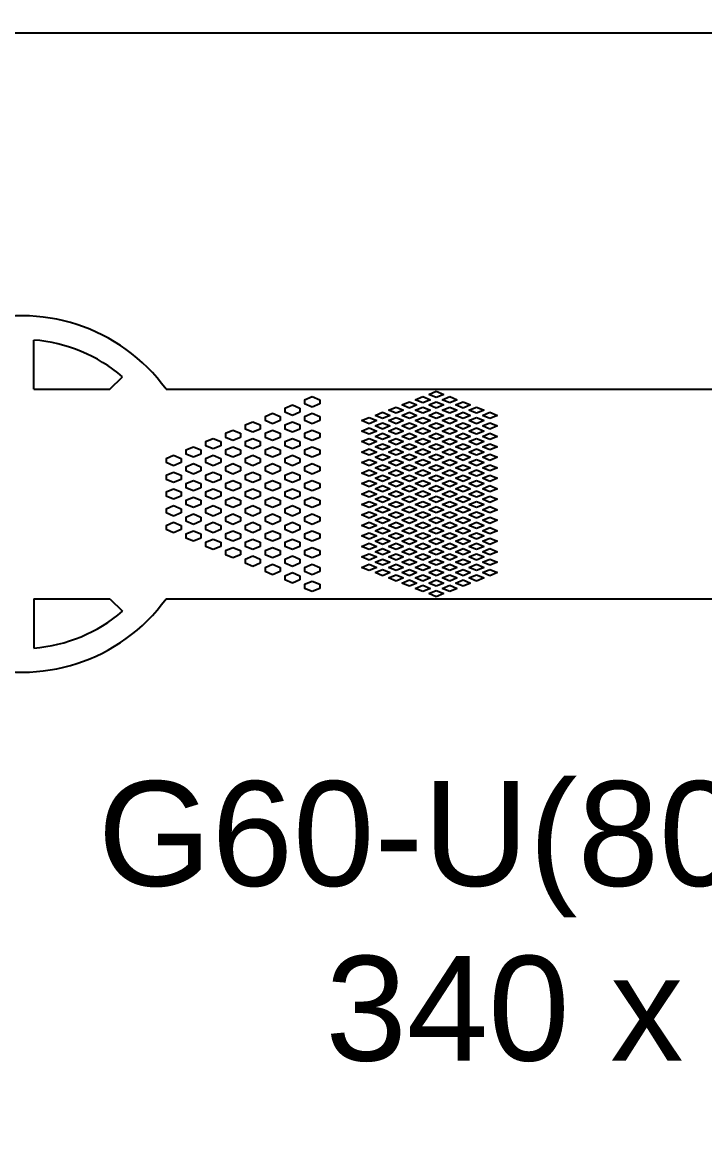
# Model space of a CAD drawing. Header units: inches. Extents: x -271009 to 5700, y -37000 to 38138.
# Drawn here: x -122735 to -119430, y -14032 to -8627 of the extents above; entities that cross this region are included whole.
import ezdxf

# ---------------------------------------------------------------- set-up
doc = ezdxf.new("R2010")
doc.units = ezdxf.units.IN
doc.header["$MEASUREMENT"] = 0
doc.styles.get("Standard").update_dxf_attribs({"font": 'arial.ttf'})

msp = doc.modelspace()

# ---------------------------------------------------------------- linework, layer by layer
for p, q in [((-122679, -10403.8), (-122679, -10165.7)), ((-122310.4, -10403.8), (-122250.1, -10343.4)), ((-122679, -10403.8), (-122310.4, -10403.8)), ((-122038.9, -10403.8), (-119082.5, -10403.8)), ((-120766.6, -10429.1), (-120730, -10413.9)), ((-120730, -10444.4), (-120766.6, -10429.1)), ((-120730, -10413.9), (-120693.5, -10429.1)), ((-120693.5, -10429.1), (-120730, -10444.4)), ((-121463.3, -10495.1), (-121426.8, -10479.9)), ((-121426.8, -10479.9), (-121390.3, -10495.1)), ((-121367.4, -10454.5), (-121330.9, -10439.3)), ((-121367.4, -10454.5), (-121367.4, -10474.8)), ((-121330.9, -10490), (-121367.4, -10474.8)), ((-121330.9, -10439.3), (-121294.4, -10454.5)), ((-121294.4, -10474.8), (-121330.9, -10490)), ((-121294.4, -10454.5), (-121294.4, -10474.8)), ((-120896.5, -10479.9), (-120859.9, -10464.7)), ((-120859.9, -10495.1), (-120896.5, -10479.9)), ((-120859.9, -10464.7), (-120823.4, -10479.9)), ((-120823.4, -10479.9), (-120859.9, -10495.1)), ((-120831.5, -10454.5), (-120795, -10439.3)), ((-120795, -10469.7), (-120831.5, -10454.5)), ((-120795, -10439.3), (-120758.4, -10454.5)), ((-120758.4, -10454.5), (-120795, -10469.7)), ((-120766.6, -10479.9), (-120730, -10464.7)), ((-120730, -10495.1), (-120766.6, -10479.9)), ((-120730, -10464.7), (-120693.5, -10479.9)), ((-120693.5, -10479.9), (-120730, -10495.1)), ((-120701.6, -10454.5), (-120665.1, -10439.3)), ((-120665.1, -10469.7), (-120701.6, -10454.5)), ((-120665.1, -10439.3), (-120628.5, -10454.5)), ((-120628.5, -10454.5), (-120665.1, -10469.7)), ((-120636.6, -10479.9), (-120600.1, -10464.7)), ((-120600.1, -10495.1), (-120636.6, -10479.9)), ((-120600.1, -10464.7), (-120563.6, -10479.9)), ((-120563.6, -10479.9), (-120600.1, -10495.1)), ((-121559.3, -10535.7), (-121522.7, -10520.5)), ((-121559.3, -10535.7), (-121559.3, -10556)), ((-121522.7, -10520.5), (-121486.2, -10535.7)), ((-121486.2, -10535.7), (-121486.2, -10556)), ((-121463.3, -10495.1), (-121463.3, -10515.4)), ((-121426.8, -10530.6), (-121463.3, -10515.4)), ((-121390.3, -10515.4), (-121426.8, -10530.6)), ((-121390.3, -10495.1), (-121390.3, -10515.4)), ((-121367.4, -10535.7), (-121330.9, -10520.5)), ((-121367.4, -10535.7), (-121367.4, -10556)), ((-121330.9, -10520.5), (-121294.4, -10535.7)), ((-121294.4, -10535.7), (-121294.4, -10556)), ((-121026.4, -10530.6), (-120989.9, -10515.4)), ((-120989.9, -10545.9), (-121026.4, -10530.6)), ((-120989.9, -10515.4), (-120953.3, -10530.6)), ((-120953.3, -10530.6), (-120989.9, -10545.9)), ((-120961.4, -10505.3), (-120924.9, -10490)), ((-120924.9, -10520.5), (-120961.4, -10505.3)), ((-120924.9, -10490), (-120888.4, -10505.3)), ((-120888.4, -10505.3), (-120924.9, -10520.5)), ((-120896.5, -10530.6), (-120859.9, -10515.4)), ((-120859.9, -10545.9), (-120896.5, -10530.6)), ((-120859.9, -10515.4), (-120823.4, -10530.6)), ((-120823.4, -10530.6), (-120859.9, -10545.9)), ((-120831.5, -10505.3), (-120795, -10490)), ((-120795, -10520.5), (-120831.5, -10505.3)), ((-120795, -10490), (-120758.4, -10505.3)), ((-120758.4, -10505.3), (-120795, -10520.5)), ((-120766.6, -10530.6), (-120730, -10515.4)), ((-120730, -10545.9), (-120766.6, -10530.6)), ((-120730, -10515.4), (-120693.5, -10530.6)), ((-120693.5, -10530.6), (-120730, -10545.9)), ((-120701.6, -10505.3), (-120665.1, -10490)), ((-120665.1, -10520.5), (-120701.6, -10505.3)), ((-120665.1, -10490), (-120628.5, -10505.3)), ((-120628.5, -10505.3), (-120665.1, -10520.5)), ((-120636.6, -10530.6), (-120600.1, -10515.4)), ((-120600.1, -10545.9), (-120636.6, -10530.6)), ((-120600.1, -10515.4), (-120563.6, -10530.6)), ((-120563.6, -10530.6), (-120600.1, -10545.9)), ((-120571.7, -10505.3), (-120535.1, -10490)), ((-120535.1, -10520.5), (-120571.7, -10505.3)), ((-120535.1, -10490), (-120498.6, -10505.3)), ((-120498.6, -10505.3), (-120535.1, -10520.5)), ((-120506.7, -10530.6), (-120470.2, -10515.4)), ((-120470.2, -10545.9), (-120506.7, -10530.6)), ((-120470.2, -10515.4), (-120433.6, -10530.6)), ((-120433.6, -10530.6), (-120470.2, -10545.9)), ((-121655.2, -10576.3), (-121618.6, -10561.1)), ((-121655.2, -10576.3), (-121655.2, -10596.6)), ((-121618.6, -10561.1), (-121582.1, -10576.3)), ((-121582.1, -10576.3), (-121582.1, -10596.6)), ((-121522.7, -10571.2), (-121559.3, -10556)), ((-121486.2, -10556), (-121522.7, -10571.2)), ((-121463.3, -10576.3), (-121426.8, -10561.1)), ((-121463.3, -10576.3), (-121463.3, -10596.6)), ((-121426.8, -10561.1), (-121390.3, -10576.3)), ((-121390.3, -10576.3), (-121390.3, -10596.6)), ((-121330.9, -10571.2), (-121367.4, -10556)), ((-121294.4, -10556), (-121330.9, -10571.2)), ((-121091.4, -10556), (-121054.8, -10540.8)), ((-121054.8, -10571.2), (-121091.4, -10556)), ((-121091.4, -10606.8), (-121054.8, -10591.5)), ((-121054.8, -10540.8), (-121018.3, -10556)), ((-121018.3, -10556), (-121054.8, -10571.2)), ((-121054.8, -10591.5), (-121018.3, -10606.8)), ((-121026.4, -10581.4), (-120989.9, -10566.2)), ((-120989.9, -10596.6), (-121026.4, -10581.4)), ((-120989.9, -10566.2), (-120953.3, -10581.4)), ((-120953.3, -10581.4), (-120989.9, -10596.6)), ((-120961.4, -10556), (-120924.9, -10540.8)), ((-120924.9, -10571.2), (-120961.4, -10556)), ((-120961.4, -10606.8), (-120924.9, -10591.5)), ((-120924.9, -10540.8), (-120888.4, -10556)), ((-120888.4, -10556), (-120924.9, -10571.2)), ((-120924.9, -10591.5), (-120888.4, -10606.8)), ((-120896.5, -10581.4), (-120859.9, -10566.2)), ((-120859.9, -10596.6), (-120896.5, -10581.4)), ((-120859.9, -10566.2), (-120823.4, -10581.4)), ((-120823.4, -10581.4), (-120859.9, -10596.6)), ((-120831.5, -10556), (-120795, -10540.8)), ((-120795, -10571.2), (-120831.5, -10556)), ((-120831.5, -10606.8), (-120795, -10591.5)), ((-120795, -10540.8), (-120758.4, -10556)), ((-120758.4, -10556), (-120795, -10571.2)), ((-120795, -10591.5), (-120758.4, -10606.8)), ((-120766.6, -10581.4), (-120730, -10566.2)), ((-120730, -10596.6), (-120766.6, -10581.4)), ((-120730, -10566.2), (-120693.5, -10581.4)), ((-120693.5, -10581.4), (-120730, -10596.6)), ((-120701.6, -10556), (-120665.1, -10540.8)), ((-120665.1, -10571.2), (-120701.6, -10556)), ((-120701.6, -10606.8), (-120665.1, -10591.5)), ((-120665.1, -10540.8), (-120628.5, -10556)), ((-120628.5, -10556), (-120665.1, -10571.2)), ((-120665.1, -10591.5), (-120628.5, -10606.8)), ((-120636.6, -10581.4), (-120600.1, -10566.2)), ((-120600.1, -10596.6), (-120636.6, -10581.4)), ((-120600.1, -10566.2), (-120563.6, -10581.4)), ((-120563.6, -10581.4), (-120600.1, -10596.6)), ((-120571.7, -10556), (-120535.1, -10540.8)), ((-120535.1, -10571.2), (-120571.7, -10556)), ((-120571.7, -10606.8), (-120535.1, -10591.5)), ((-120535.1, -10540.8), (-120498.6, -10556)), ((-120498.6, -10556), (-120535.1, -10571.2)), ((-120535.1, -10591.5), (-120498.6, -10606.8)), ((-120506.7, -10581.4), (-120470.2, -10566.2)), ((-120470.2, -10596.6), (-120506.7, -10581.4)), ((-120470.2, -10566.2), (-120433.6, -10581.4)), ((-120433.6, -10581.4), (-120470.2, -10596.6)), ((-121847, -10657.5), (-121810.5, -10642.3)), ((-121810.5, -10642.3), (-121773.9, -10657.5)), ((-121751.1, -10616.9), (-121714.6, -10601.7)), ((-121751.1, -10616.9), (-121751.1, -10637.2)), ((-121714.6, -10652.4), (-121751.1, -10637.2)), ((-121714.6, -10601.7), (-121678, -10616.9)), ((-121678, -10637.2), (-121714.6, -10652.4)), ((-121678, -10616.9), (-121678, -10637.2)), ((-121618.6, -10611.8), (-121655.2, -10596.6)), ((-121655.2, -10657.5), (-121618.6, -10642.3)), ((-121582.1, -10596.6), (-121618.6, -10611.8)), ((-121618.6, -10642.3), (-121582.1, -10657.5)), ((-121559.3, -10616.9), (-121522.7, -10601.7)), ((-121559.3, -10616.9), (-121559.3, -10637.2)), ((-121522.7, -10652.4), (-121559.3, -10637.2)), ((-121522.7, -10601.7), (-121486.2, -10616.9)), ((-121486.2, -10637.2), (-121522.7, -10652.4)), ((-121486.2, -10616.9), (-121486.2, -10637.2)), ((-121426.8, -10611.8), (-121463.3, -10596.6)), ((-121463.3, -10657.5), (-121426.8, -10642.3)), ((-121390.3, -10596.6), (-121426.8, -10611.8)), ((-121426.8, -10642.3), (-121390.3, -10657.5)), ((-121367.4, -10616.9), (-121330.9, -10601.7)), ((-121367.4, -10616.9), (-121367.4, -10637.2)), ((-121330.9, -10652.4), (-121367.4, -10637.2)), ((-121330.9, -10601.7), (-121294.4, -10616.9)), ((-121294.4, -10637.2), (-121330.9, -10652.4)), ((-121294.4, -10616.9), (-121294.4, -10637.2)), ((-121054.8, -10622), (-121091.4, -10606.8)), ((-121091.4, -10657.5), (-121054.8, -10642.3)), ((-121018.3, -10606.8), (-121054.8, -10622)), ((-121054.8, -10642.3), (-121018.3, -10657.5)), ((-121026.4, -10632.1), (-120989.9, -10616.9)), ((-120989.9, -10647.4), (-121026.4, -10632.1)), ((-120989.9, -10616.9), (-120953.3, -10632.1)), ((-120953.3, -10632.1), (-120989.9, -10647.4)), ((-120924.9, -10622), (-120961.4, -10606.8)), ((-120961.4, -10657.5), (-120924.9, -10642.3)), ((-120888.4, -10606.8), (-120924.9, -10622)), ((-120924.9, -10642.3), (-120888.4, -10657.5)), ((-120896.5, -10632.1), (-120859.9, -10616.9)), ((-120859.9, -10647.4), (-120896.5, -10632.1)), ((-120859.9, -10616.9), (-120823.4, -10632.1)), ((-120823.4, -10632.1), (-120859.9, -10647.4)), ((-120795, -10622), (-120831.5, -10606.8)), ((-120831.5, -10657.5), (-120795, -10642.3)), ((-120758.4, -10606.8), (-120795, -10622)), ((-120795, -10642.3), (-120758.4, -10657.5)), ((-120766.6, -10632.1), (-120730, -10616.9)), ((-120730, -10647.4), (-120766.6, -10632.1)), ((-120730, -10616.9), (-120693.5, -10632.1)), ((-120693.5, -10632.1), (-120730, -10647.4)), ((-120665.1, -10622), (-120701.6, -10606.8)), ((-120701.6, -10657.5), (-120665.1, -10642.3)), ((-120628.5, -10606.8), (-120665.1, -10622)), ((-120665.1, -10642.3), (-120628.5, -10657.5)), ((-120636.6, -10632.1), (-120600.1, -10616.9)), ((-120600.1, -10647.4), (-120636.6, -10632.1)), ((-120600.1, -10616.9), (-120563.6, -10632.1)), ((-120563.6, -10632.1), (-120600.1, -10647.4)), ((-120535.1, -10622), (-120571.7, -10606.8)), ((-120571.7, -10657.5), (-120535.1, -10642.3)), ((-120498.6, -10606.8), (-120535.1, -10622)), ((-120535.1, -10642.3), (-120498.6, -10657.5)), ((-120506.7, -10632.1), (-120470.2, -10616.9)), ((-120470.2, -10647.4), (-120506.7, -10632.1)), ((-120470.2, -10616.9), (-120433.6, -10632.1)), ((-120433.6, -10632.1), (-120470.2, -10647.4)), ((-121942.9, -10698.1), (-121906.4, -10682.9)), ((-121942.9, -10698.1), (-121942.9, -10718.4)), ((-121906.4, -10682.9), (-121869.9, -10698.1)), ((-121869.9, -10698.1), (-121869.9, -10718.4)), ((-121847, -10657.5), (-121847, -10677.8)), ((-121810.5, -10693), (-121847, -10677.8)), ((-121773.9, -10677.8), (-121810.5, -10693)), ((-121773.9, -10657.5), (-121773.9, -10677.8)), ((-121751.1, -10698.1), (-121714.6, -10682.9)), ((-121751.1, -10698.1), (-121751.1, -10718.4)), ((-121714.6, -10682.9), (-121678, -10698.1)), ((-121678, -10698.1), (-121678, -10718.4)), ((-121655.2, -10657.5), (-121655.2, -10677.8)), ((-121618.6, -10693), (-121655.2, -10677.8)), ((-121582.1, -10677.8), (-121618.6, -10693)), ((-121582.1, -10657.5), (-121582.1, -10677.8)), ((-121559.3, -10698.1), (-121522.7, -10682.9)), ((-121559.3, -10698.1), (-121559.3, -10718.4)), ((-121522.7, -10682.9), (-121486.2, -10698.1)), ((-121486.2, -10698.1), (-121486.2, -10718.4)), ((-121463.3, -10657.5), (-121463.3, -10677.8)), ((-121426.8, -10693), (-121463.3, -10677.8)), ((-121390.3, -10677.8), (-121426.8, -10693)), ((-121390.3, -10657.5), (-121390.3, -10677.8)), ((-121367.4, -10698.1), (-121330.9, -10682.9)), ((-121367.4, -10698.1), (-121367.4, -10718.4)), ((-121330.9, -10682.9), (-121294.4, -10698.1)), ((-121294.4, -10698.1), (-121294.4, -10718.4)), ((-121054.8, -10672.7), (-121091.4, -10657.5)), ((-121091.4, -10708.3), (-121054.8, -10693)), ((-121018.3, -10657.5), (-121054.8, -10672.7)), ((-121054.8, -10693), (-121018.3, -10708.3)), ((-121026.4, -10682.9), (-120989.9, -10667.7)), ((-120989.9, -10698.1), (-121026.4, -10682.9)), ((-120989.9, -10667.7), (-120953.3, -10682.9)), ((-120953.3, -10682.9), (-120989.9, -10698.1)), ((-120924.9, -10672.7), (-120961.4, -10657.5)), ((-120961.4, -10708.3), (-120924.9, -10693)), ((-120888.4, -10657.5), (-120924.9, -10672.7)), ((-120924.9, -10693), (-120888.4, -10708.3)), ((-120896.5, -10682.9), (-120859.9, -10667.7)), ((-120859.9, -10698.1), (-120896.5, -10682.9)), ((-120859.9, -10667.7), (-120823.4, -10682.9)), ((-120823.4, -10682.9), (-120859.9, -10698.1)), ((-120795, -10672.7), (-120831.5, -10657.5)), ((-120831.5, -10708.3), (-120795, -10693)), ((-120758.4, -10657.5), (-120795, -10672.7)), ((-120795, -10693), (-120758.4, -10708.3)), ((-120766.6, -10682.9), (-120730, -10667.7)), ((-120730, -10698.1), (-120766.6, -10682.9)), ((-120730, -10667.7), (-120693.5, -10682.9)), ((-120693.5, -10682.9), (-120730, -10698.1)), ((-120665.1, -10672.7), (-120701.6, -10657.5)), ((-120701.6, -10708.3), (-120665.1, -10693)), ((-120628.5, -10657.5), (-120665.1, -10672.7)), ((-120665.1, -10693), (-120628.5, -10708.3)), ((-120636.6, -10682.9), (-120600.1, -10667.7)), ((-120600.1, -10698.1), (-120636.6, -10682.9)), ((-120600.1, -10667.7), (-120563.6, -10682.9)), ((-120563.6, -10682.9), (-120600.1, -10698.1)), ((-120535.1, -10672.7), (-120571.7, -10657.5)), ((-120571.7, -10708.3), (-120535.1, -10693)), ((-120498.6, -10657.5), (-120535.1, -10672.7)), ((-120535.1, -10693), (-120498.6, -10708.3)), ((-120506.7, -10682.9), (-120470.2, -10667.7)), ((-120470.2, -10698.1), (-120506.7, -10682.9)), ((-120470.2, -10667.7), (-120433.6, -10682.9)), ((-120433.6, -10682.9), (-120470.2, -10698.1)), ((-122038.9, -10738.7), (-122002.3, -10723.5)), ((-122038.9, -10738.7), (-122038.9, -10759)), ((-122002.3, -10723.5), (-121965.8, -10738.7)), ((-121965.8, -10738.7), (-121965.8, -10759)), ((-121906.4, -10733.6), (-121942.9, -10718.4)), ((-121869.9, -10718.4), (-121906.4, -10733.6)), ((-121847, -10738.7), (-121810.5, -10723.5)), ((-121847, -10738.7), (-121847, -10759)), ((-121810.5, -10723.5), (-121773.9, -10738.7)), ((-121773.9, -10738.7), (-121773.9, -10759)), ((-121714.6, -10733.6), (-121751.1, -10718.4)), ((-121678, -10718.4), (-121714.6, -10733.6)), ((-121655.2, -10738.7), (-121618.6, -10723.5)), ((-121655.2, -10738.7), (-121655.2, -10759)), ((-121618.6, -10723.5), (-121582.1, -10738.7)), ((-121582.1, -10738.7), (-121582.1, -10759)), ((-121522.7, -10733.6), (-121559.3, -10718.4)), ((-121486.2, -10718.4), (-121522.7, -10733.6)), ((-121463.3, -10738.7), (-121426.8, -10723.5)), ((-121463.3, -10738.7), (-121463.3, -10759)), ((-121426.8, -10723.5), (-121390.3, -10738.7)), ((-121390.3, -10738.7), (-121390.3, -10759)), ((-121330.9, -10733.6), (-121367.4, -10718.4)), ((-121294.4, -10718.4), (-121330.9, -10733.6)), ((-121054.8, -10723.5), (-121091.4, -10708.3)), ((-121091.4, -10759), (-121054.8, -10743.8)), ((-121018.3, -10708.3), (-121054.8, -10723.5)), ((-121054.8, -10743.8), (-121018.3, -10759)), ((-121026.4, -10733.6), (-120989.9, -10718.4)), ((-120989.9, -10748.9), (-121026.4, -10733.6)), ((-120989.9, -10718.4), (-120953.3, -10733.6)), ((-120953.3, -10733.6), (-120989.9, -10748.9)), ((-120924.9, -10723.5), (-120961.4, -10708.3)), ((-120961.4, -10759), (-120924.9, -10743.8)), ((-120888.4, -10708.3), (-120924.9, -10723.5)), ((-120924.9, -10743.8), (-120888.4, -10759)), ((-120896.5, -10733.6), (-120859.9, -10718.4)), ((-120859.9, -10748.9), (-120896.5, -10733.6)), ((-120859.9, -10718.4), (-120823.4, -10733.6)), ((-120823.4, -10733.6), (-120859.9, -10748.9)), ((-120795, -10723.5), (-120831.5, -10708.3)), ((-120831.5, -10759), (-120795, -10743.8)), ((-120758.4, -10708.3), (-120795, -10723.5)), ((-120795, -10743.8), (-120758.4, -10759)), ((-120766.6, -10733.6), (-120730, -10718.4)), ((-120730, -10748.9), (-120766.6, -10733.6)), ((-120730, -10718.4), (-120693.5, -10733.6)), ((-120693.5, -10733.6), (-120730, -10748.9)), ((-120665.1, -10723.5), (-120701.6, -10708.3)), ((-120701.6, -10759), (-120665.1, -10743.8)), ((-120628.5, -10708.3), (-120665.1, -10723.5)), ((-120665.1, -10743.8), (-120628.5, -10759)), ((-120636.6, -10733.6), (-120600.1, -10718.4)), ((-120600.1, -10748.9), (-120636.6, -10733.6)), ((-120600.1, -10718.4), (-120563.6, -10733.6)), ((-120563.6, -10733.6), (-120600.1, -10748.9)), ((-120535.1, -10723.5), (-120571.7, -10708.3)), ((-120571.7, -10759), (-120535.1, -10743.8)), ((-120498.6, -10708.3), (-120535.1, -10723.5)), ((-120535.1, -10743.8), (-120498.6, -10759)), ((-120506.7, -10733.6), (-120470.2, -10718.4)), ((-120470.2, -10748.9), (-120506.7, -10733.6)), ((-120470.2, -10718.4), (-120433.6, -10733.6)), ((-120433.6, -10733.6), (-120470.2, -10748.9)), ((-122002.3, -10774.2), (-122038.9, -10759)), ((-122038.9, -10819.9), (-122002.3, -10804.7)), ((-121965.8, -10759), (-122002.3, -10774.2)), ((-122002.3, -10804.7), (-121965.8, -10819.9)), ((-121942.9, -10779.3), (-121906.4, -10764.1)), ((-121942.9, -10779.3), (-121942.9, -10799.6)), ((-121906.4, -10814.8), (-121942.9, -10799.6)), ((-121906.4, -10764.1), (-121869.9, -10779.3)), ((-121869.9, -10799.6), (-121906.4, -10814.8)), ((-121869.9, -10779.3), (-121869.9, -10799.6)), ((-121810.5, -10774.2), (-121847, -10759)), ((-121847, -10819.9), (-121810.5, -10804.7)), ((-121773.9, -10759), (-121810.5, -10774.2)), ((-121810.5, -10804.7), (-121773.9, -10819.9)), ((-121751.1, -10779.3), (-121714.6, -10764.1)), ((-121751.1, -10779.3), (-121751.1, -10799.6)), ((-121714.6, -10814.8), (-121751.1, -10799.6)), ((-121714.6, -10764.1), (-121678, -10779.3)), ((-121678, -10799.6), (-121714.6, -10814.8)), ((-121678, -10779.3), (-121678, -10799.6)), ((-121618.6, -10774.2), (-121655.2, -10759)), ((-121655.2, -10819.9), (-121618.6, -10804.7)), ((-121582.1, -10759), (-121618.6, -10774.2)), ((-121618.6, -10804.7), (-121582.1, -10819.9)), ((-121559.3, -10779.3), (-121522.7, -10764.1)), ((-121559.3, -10779.3), (-121559.3, -10799.6)), ((-121522.7, -10814.8), (-121559.3, -10799.6)), ((-121522.7, -10764.1), (-121486.2, -10779.3)), ((-121486.2, -10799.6), (-121522.7, -10814.8)), ((-121486.2, -10779.3), (-121486.2, -10799.6)), ((-121426.8, -10774.2), (-121463.3, -10759)), ((-121463.3, -10819.9), (-121426.8, -10804.7)), ((-121390.3, -10759), (-121426.8, -10774.2)), ((-121426.8, -10804.7), (-121390.3, -10819.9)), ((-121367.4, -10779.3), (-121330.9, -10764.1)), ((-121367.4, -10779.3), (-121367.4, -10799.6)), ((-121330.9, -10814.8), (-121367.4, -10799.6)), ((-121330.9, -10764.1), (-121294.4, -10779.3)), ((-121294.4, -10799.6), (-121330.9, -10814.8)), ((-121294.4, -10779.3), (-121294.4, -10799.6)), ((-121054.8, -10774.2), (-121091.4, -10759)), ((-121091.4, -10809.8), (-121054.8, -10794.5)), ((-121018.3, -10759), (-121054.8, -10774.2)), ((-121054.8, -10794.5), (-121018.3, -10809.8)), ((-121026.4, -10784.4), (-120989.9, -10769.2)), ((-120989.9, -10799.6), (-121026.4, -10784.4)), ((-120989.9, -10769.2), (-120953.3, -10784.4)), ((-120953.3, -10784.4), (-120989.9, -10799.6)), ((-120924.9, -10774.2), (-120961.4, -10759)), ((-120961.4, -10809.8), (-120924.9, -10794.5)), ((-120888.4, -10759), (-120924.9, -10774.2)), ((-120924.9, -10794.5), (-120888.4, -10809.8)), ((-120896.5, -10784.4), (-120859.9, -10769.2)), ((-120859.9, -10799.6), (-120896.5, -10784.4)), ((-120859.9, -10769.2), (-120823.4, -10784.4)), ((-120823.4, -10784.4), (-120859.9, -10799.6)), ((-120795, -10774.2), (-120831.5, -10759)), ((-120831.5, -10809.8), (-120795, -10794.5)), ((-120758.4, -10759), (-120795, -10774.2)), ((-120795, -10794.5), (-120758.4, -10809.8)), ((-120766.6, -10784.4), (-120730, -10769.2)), ((-120730, -10799.6), (-120766.6, -10784.4)), ((-120730, -10769.2), (-120693.5, -10784.4)), ((-120693.5, -10784.4), (-120730, -10799.6)), ((-120665.1, -10774.2), (-120701.6, -10759)), ((-120701.6, -10809.8), (-120665.1, -10794.5)), ((-120628.5, -10759), (-120665.1, -10774.2)), ((-120665.1, -10794.5), (-120628.5, -10809.8)), ((-120636.6, -10784.4), (-120600.1, -10769.2)), ((-120600.1, -10799.6), (-120636.6, -10784.4)), ((-120600.1, -10769.2), (-120563.6, -10784.4)), ((-120563.6, -10784.4), (-120600.1, -10799.6)), ((-120535.1, -10774.2), (-120571.7, -10759)), ((-120571.7, -10809.8), (-120535.1, -10794.5)), ((-120498.6, -10759), (-120535.1, -10774.2)), ((-120535.1, -10794.5), (-120498.6, -10809.8)), ((-120506.7, -10784.4), (-120470.2, -10769.2)), ((-120470.2, -10799.6), (-120506.7, -10784.4)), ((-120470.2, -10769.2), (-120433.6, -10784.4)), ((-120433.6, -10784.4), (-120470.2, -10799.6)), ((-122038.9, -10819.9), (-122038.9, -10840.2)), ((-122002.3, -10855.4), (-122038.9, -10840.2)), ((-121965.8, -10840.2), (-122002.3, -10855.4)), ((-121965.8, -10819.9), (-121965.8, -10840.2)), ((-121942.9, -10860.5), (-121906.4, -10845.3)), ((-121942.9, -10860.5), (-121942.9, -10880.8)), ((-121906.4, -10845.3), (-121869.9, -10860.5)), ((-121869.9, -10860.5), (-121869.9, -10880.8)), ((-121847, -10819.9), (-121847, -10840.2)), ((-121810.5, -10855.4), (-121847, -10840.2)), ((-121773.9, -10840.2), (-121810.5, -10855.4)), ((-121773.9, -10819.9), (-121773.9, -10840.2)), ((-121751.1, -10860.5), (-121714.6, -10845.3)), ((-121751.1, -10860.5), (-121751.1, -10880.8)), ((-121714.6, -10845.3), (-121678, -10860.5)), ((-121678, -10860.5), (-121678, -10880.8)), ((-121655.2, -10819.9), (-121655.2, -10840.2)), ((-121618.6, -10855.4), (-121655.2, -10840.2)), ((-121582.1, -10840.2), (-121618.6, -10855.4)), ((-121582.1, -10819.9), (-121582.1, -10840.2)), ((-121559.3, -10860.5), (-121522.7, -10845.3)), ((-121559.3, -10860.5), (-121559.3, -10880.8)), ((-121522.7, -10845.3), (-121486.2, -10860.5)), ((-121486.2, -10860.5), (-121486.2, -10880.8)), ((-121463.3, -10819.9), (-121463.3, -10840.2)), ((-121426.8, -10855.4), (-121463.3, -10840.2)), ((-121390.3, -10840.2), (-121426.8, -10855.4)), ((-121390.3, -10819.9), (-121390.3, -10840.2)), ((-121367.4, -10860.5), (-121330.9, -10845.3)), ((-121367.4, -10860.5), (-121367.4, -10880.8)), ((-121330.9, -10845.3), (-121294.4, -10860.5)), ((-121294.4, -10860.5), (-121294.4, -10880.8)), ((-121054.8, -10825), (-121091.4, -10809.8)), ((-121091.4, -10860.5), (-121054.8, -10845.3)), ((-121054.8, -10875.7), (-121091.4, -10860.5)), ((-121018.3, -10809.8), (-121054.8, -10825)), ((-121054.8, -10845.3), (-121018.3, -10860.5)), ((-121018.3, -10860.5), (-121054.8, -10875.7)), ((-121026.4, -10835.1), (-120989.9, -10819.9)), ((-120989.9, -10850.4), (-121026.4, -10835.1)), ((-120989.9, -10819.9), (-120953.3, -10835.1)), ((-120953.3, -10835.1), (-120989.9, -10850.4)), ((-120924.9, -10825), (-120961.4, -10809.8)), ((-120961.4, -10860.5), (-120924.9, -10845.3)), ((-120924.9, -10875.7), (-120961.4, -10860.5)), ((-120888.4, -10809.8), (-120924.9, -10825)), ((-120924.9, -10845.3), (-120888.4, -10860.5)), ((-120888.4, -10860.5), (-120924.9, -10875.7)), ((-120896.5, -10835.1), (-120859.9, -10819.9)), ((-120859.9, -10850.4), (-120896.5, -10835.1)), ((-120859.9, -10819.9), (-120823.4, -10835.1)), ((-120823.4, -10835.1), (-120859.9, -10850.4)), ((-120795, -10825), (-120831.5, -10809.8)), ((-120831.5, -10860.5), (-120795, -10845.3)), ((-120795, -10875.7), (-120831.5, -10860.5)), ((-120758.4, -10809.8), (-120795, -10825)), ((-120795, -10845.3), (-120758.4, -10860.5)), ((-120758.4, -10860.5), (-120795, -10875.7)), ((-120766.6, -10835.1), (-120730, -10819.9)), ((-120730, -10850.4), (-120766.6, -10835.1)), ((-120730, -10819.9), (-120693.5, -10835.1)), ((-120693.5, -10835.1), (-120730, -10850.4)), ((-120665.1, -10825), (-120701.6, -10809.8)), ((-120701.6, -10860.5), (-120665.1, -10845.3)), ((-120665.1, -10875.7), (-120701.6, -10860.5)), ((-120628.5, -10809.8), (-120665.1, -10825)), ((-120665.1, -10845.3), (-120628.5, -10860.5)), ((-120628.5, -10860.5), (-120665.1, -10875.7)), ((-120636.6, -10835.1), (-120600.1, -10819.9)), ((-120600.1, -10850.4), (-120636.6, -10835.1)), ((-120600.1, -10819.9), (-120563.6, -10835.1)), ((-120563.6, -10835.1), (-120600.1, -10850.4)), ((-120535.1, -10825), (-120571.7, -10809.8)), ((-120571.7, -10860.5), (-120535.1, -10845.3)), ((-120535.1, -10875.7), (-120571.7, -10860.5)), ((-120498.6, -10809.8), (-120535.1, -10825)), ((-120535.1, -10845.3), (-120498.6, -10860.5)), ((-120498.6, -10860.5), (-120535.1, -10875.7)), ((-120506.7, -10835.1), (-120470.2, -10819.9)), ((-120470.2, -10850.4), (-120506.7, -10835.1)), ((-120470.2, -10819.9), (-120433.6, -10835.1)), ((-120433.6, -10835.1), (-120470.2, -10850.4)), ((-122038.9, -10901.1), (-122002.3, -10885.9)), ((-122038.9, -10901.1), (-122038.9, -10921.4)), ((-122002.3, -10885.9), (-121965.8, -10901.1)), ((-121965.8, -10901.1), (-121965.8, -10921.4)), ((-121906.4, -10896), (-121942.9, -10880.8)), ((-121869.9, -10880.8), (-121906.4, -10896)), ((-121847, -10901.1), (-121810.5, -10885.9)), ((-121847, -10901.1), (-121847, -10921.4)), ((-121810.5, -10885.9), (-121773.9, -10901.1)), ((-121773.9, -10901.1), (-121773.9, -10921.4)), ((-121714.6, -10896), (-121751.1, -10880.8)), ((-121678, -10880.8), (-121714.6, -10896)), ((-121655.2, -10901.1), (-121618.6, -10885.9)), ((-121655.2, -10901.1), (-121655.2, -10921.4)), ((-121618.6, -10885.9), (-121582.1, -10901.1)), ((-121582.1, -10901.1), (-121582.1, -10921.4)), ((-121522.7, -10896), (-121559.3, -10880.8)), ((-121486.2, -10880.8), (-121522.7, -10896)), ((-121463.3, -10901.1), (-121426.8, -10885.9)), ((-121463.3, -10901.1), (-121463.3, -10921.4)), ((-121426.8, -10885.9), (-121390.3, -10901.1)), ((-121390.3, -10901.1), (-121390.3, -10921.4)), ((-121330.9, -10896), (-121367.4, -10880.8)), ((-121294.4, -10880.8), (-121330.9, -10896)), ((-121091.4, -10911.3), (-121054.8, -10896)), ((-121054.8, -10926.5), (-121091.4, -10911.3)), ((-121054.8, -10896), (-121018.3, -10911.3)), ((-121018.3, -10911.3), (-121054.8, -10926.5)), ((-121026.4, -10885.9), (-120989.9, -10870.7)), ((-120989.9, -10901.1), (-121026.4, -10885.9)), ((-120989.9, -10870.7), (-120953.3, -10885.9)), ((-120953.3, -10885.9), (-120989.9, -10901.1)), ((-120961.4, -10911.3), (-120924.9, -10896)), ((-120924.9, -10926.5), (-120961.4, -10911.3)), ((-120924.9, -10896), (-120888.4, -10911.3)), ((-120888.4, -10911.3), (-120924.9, -10926.5)), ((-120896.5, -10885.9), (-120859.9, -10870.7)), ((-120859.9, -10901.1), (-120896.5, -10885.9)), ((-120859.9, -10870.7), (-120823.4, -10885.9)), ((-120823.4, -10885.9), (-120859.9, -10901.1)), ((-120831.5, -10911.3), (-120795, -10896)), ((-120795, -10926.5), (-120831.5, -10911.3)), ((-120795, -10896), (-120758.4, -10911.3)), ((-120758.4, -10911.3), (-120795, -10926.5)), ((-120766.6, -10885.9), (-120730, -10870.7)), ((-120730, -10901.1), (-120766.6, -10885.9)), ((-120730, -10870.7), (-120693.5, -10885.9)), ((-120693.5, -10885.9), (-120730, -10901.1)), ((-120701.6, -10911.3), (-120665.1, -10896)), ((-120665.1, -10926.5), (-120701.6, -10911.3)), ((-120665.1, -10896), (-120628.5, -10911.3)), ((-120628.5, -10911.3), (-120665.1, -10926.5)), ((-120636.6, -10885.9), (-120600.1, -10870.7)), ((-120600.1, -10901.1), (-120636.6, -10885.9)), ((-120600.1, -10870.7), (-120563.6, -10885.9)), ((-120563.6, -10885.9), (-120600.1, -10901.1)), ((-120571.7, -10911.3), (-120535.1, -10896)), ((-120535.1, -10926.5), (-120571.7, -10911.3)), ((-120535.1, -10896), (-120498.6, -10911.3)), ((-120498.6, -10911.3), (-120535.1, -10926.5)), ((-120506.7, -10885.9), (-120470.2, -10870.7)), ((-120470.2, -10901.1), (-120506.7, -10885.9)), ((-120470.2, -10870.7), (-120433.6, -10885.9)), ((-120433.6, -10885.9), (-120470.2, -10901.1)), ((-122002.3, -10936.6), (-122038.9, -10921.4)), ((-122038.9, -10982.3), (-122002.3, -10967.1)), ((-121965.8, -10921.4), (-122002.3, -10936.6)), ((-122002.3, -10967.1), (-121965.8, -10982.3)), ((-121942.9, -10941.7), (-121906.4, -10926.5)), ((-121942.9, -10941.7), (-121942.9, -10962)), ((-121906.4, -10977.2), (-121942.9, -10962)), ((-121906.4, -10926.5), (-121869.9, -10941.7)), ((-121869.9, -10962), (-121906.4, -10977.2)), ((-121869.9, -10941.7), (-121869.9, -10962)), ((-121810.5, -10936.6), (-121847, -10921.4)), ((-121847, -10982.3), (-121810.5, -10967.1)), ((-121773.9, -10921.4), (-121810.5, -10936.6)), ((-121810.5, -10967.1), (-121773.9, -10982.3)), ((-121751.1, -10941.7), (-121714.6, -10926.5)), ((-121751.1, -10941.7), (-121751.1, -10962)), ((-121714.6, -10977.2), (-121751.1, -10962)), ((-121714.6, -10926.5), (-121678, -10941.7)), ((-121678, -10962), (-121714.6, -10977.2)), ((-121678, -10941.7), (-121678, -10962)), ((-121618.6, -10936.6), (-121655.2, -10921.4)), ((-121655.2, -10982.3), (-121618.6, -10967.1)), ((-121582.1, -10921.4), (-121618.6, -10936.6)), ((-121618.6, -10967.1), (-121582.1, -10982.3)), ((-121559.3, -10941.7), (-121522.7, -10926.5)), ((-121559.3, -10941.7), (-121559.3, -10962)), ((-121522.7, -10977.2), (-121559.3, -10962)), ((-121522.7, -10926.5), (-121486.2, -10941.7)), ((-121486.2, -10962), (-121522.7, -10977.2)), ((-121486.2, -10941.7), (-121486.2, -10962)), ((-121426.8, -10936.6), (-121463.3, -10921.4)), ((-121463.3, -10982.3), (-121426.8, -10967.1)), ((-121390.3, -10921.4), (-121426.8, -10936.6)), ((-121426.8, -10967.1), (-121390.3, -10982.3)), ((-121367.4, -10941.7), (-121330.9, -10926.5)), ((-121367.4, -10941.7), (-121367.4, -10962)), ((-121330.9, -10977.2), (-121367.4, -10962)), ((-121330.9, -10926.5), (-121294.4, -10941.7)), ((-121294.4, -10962), (-121330.9, -10977.2)), ((-121294.4, -10941.7), (-121294.4, -10962)), ((-121091.4, -10962), (-121054.8, -10946.8)), ((-121054.8, -10977.2), (-121091.4, -10962)), ((-121054.8, -10946.8), (-121018.3, -10962)), ((-121018.3, -10962), (-121054.8, -10977.2)), ((-121026.4, -10936.6), (-120989.9, -10921.4)), ((-120989.9, -10951.9), (-121026.4, -10936.6)), ((-120989.9, -10921.4), (-120953.3, -10936.6)), ((-120953.3, -10936.6), (-120989.9, -10951.9)), ((-120961.4, -10962), (-120924.9, -10946.8)), ((-120924.9, -10977.2), (-120961.4, -10962)), ((-120924.9, -10946.8), (-120888.4, -10962)), ((-120888.4, -10962), (-120924.9, -10977.2)), ((-120896.5, -10936.6), (-120859.9, -10921.4)), ((-120859.9, -10951.9), (-120896.5, -10936.6)), ((-120859.9, -10921.4), (-120823.4, -10936.6)), ((-120823.4, -10936.6), (-120859.9, -10951.9)), ((-120831.5, -10962), (-120795, -10946.8)), ((-120795, -10977.2), (-120831.5, -10962)), ((-120795, -10946.8), (-120758.4, -10962)), ((-120758.4, -10962), (-120795, -10977.2)), ((-120766.6, -10936.6), (-120730, -10921.4)), ((-120730, -10951.9), (-120766.6, -10936.6)), ((-120730, -10921.4), (-120693.5, -10936.6)), ((-120693.5, -10936.6), (-120730, -10951.9)), ((-120701.6, -10962), (-120665.1, -10946.8)), ((-120665.1, -10977.2), (-120701.6, -10962)), ((-120665.1, -10946.8), (-120628.5, -10962)), ((-120628.5, -10962), (-120665.1, -10977.2)), ((-120636.6, -10936.6), (-120600.1, -10921.4)), ((-120600.1, -10951.9), (-120636.6, -10936.6)), ((-120600.1, -10921.4), (-120563.6, -10936.6)), ((-120563.6, -10936.6), (-120600.1, -10951.9)), ((-120571.7, -10962), (-120535.1, -10946.8)), ((-120535.1, -10977.2), (-120571.7, -10962)), ((-120535.1, -10946.8), (-120498.6, -10962)), ((-120498.6, -10962), (-120535.1, -10977.2)), ((-120506.7, -10936.6), (-120470.2, -10921.4)), ((-120470.2, -10951.9), (-120506.7, -10936.6)), ((-120470.2, -10921.4), (-120433.6, -10936.6)), ((-120433.6, -10936.6), (-120470.2, -10951.9)), ((-122038.9, -10982.3), (-122038.9, -11002.6)), ((-122002.3, -11017.8), (-122038.9, -11002.6)), ((-121965.8, -11002.6), (-122002.3, -11017.8)), ((-121965.8, -10982.3), (-121965.8, -11002.6)), ((-121942.9, -11022.9), (-121906.4, -11007.7)), ((-121942.9, -11022.9), (-121942.9, -11043.2)), ((-121906.4, -11007.7), (-121869.9, -11022.9)), ((-121869.9, -11022.9), (-121869.9, -11043.2)), ((-121847, -10982.3), (-121847, -11002.6)), ((-121810.5, -11017.8), (-121847, -11002.6)), ((-121773.9, -11002.6), (-121810.5, -11017.8)), ((-121773.9, -10982.3), (-121773.9, -11002.6)), ((-121751.1, -11022.9), (-121714.6, -11007.7)), ((-121751.1, -11022.9), (-121751.1, -11043.2)), ((-121714.6, -11007.7), (-121678, -11022.9)), ((-121678, -11022.9), (-121678, -11043.2)), ((-121655.2, -10982.3), (-121655.2, -11002.6)), ((-121618.6, -11017.8), (-121655.2, -11002.6)), ((-121582.1, -11002.6), (-121618.6, -11017.8)), ((-121582.1, -10982.3), (-121582.1, -11002.6)), ((-121559.3, -11022.9), (-121522.7, -11007.7)), ((-121559.3, -11022.9), (-121559.3, -11043.2)), ((-121522.7, -11007.7), (-121486.2, -11022.9)), ((-121486.2, -11022.9), (-121486.2, -11043.2)), ((-121463.3, -10982.3), (-121463.3, -11002.6)), ((-121426.8, -11017.8), (-121463.3, -11002.6)), ((-121390.3, -11002.6), (-121426.8, -11017.8)), ((-121390.3, -10982.3), (-121390.3, -11002.6)), ((-121367.4, -11022.9), (-121330.9, -11007.7)), ((-121367.4, -11022.9), (-121367.4, -11043.2)), ((-121330.9, -11007.7), (-121294.4, -11022.9)), ((-121294.4, -11022.9), (-121294.4, -11043.2)), ((-121091.4, -11012.8), (-121054.8, -10997.5)), ((-121054.8, -11028), (-121091.4, -11012.8)), ((-121054.8, -10997.5), (-121018.3, -11012.8)), ((-121018.3, -11012.8), (-121054.8, -11028)), ((-121026.4, -10987.4), (-120989.9, -10972.2)), ((-120989.9, -11002.6), (-121026.4, -10987.4)), ((-121026.4, -11038.1), (-120989.9, -11022.9)), ((-120989.9, -10972.2), (-120953.3, -10987.4)), ((-120953.3, -10987.4), (-120989.9, -11002.6)), ((-120989.9, -11022.9), (-120953.3, -11038.1)), ((-120961.4, -11012.8), (-120924.9, -10997.5)), ((-120924.9, -11028), (-120961.4, -11012.8)), ((-120924.9, -10997.5), (-120888.4, -11012.8)), ((-120888.4, -11012.8), (-120924.9, -11028)), ((-120896.5, -10987.4), (-120859.9, -10972.2)), ((-120859.9, -11002.6), (-120896.5, -10987.4)), ((-120896.5, -11038.1), (-120859.9, -11022.9)), ((-120859.9, -10972.2), (-120823.4, -10987.4)), ((-120823.4, -10987.4), (-120859.9, -11002.6)), ((-120859.9, -11022.9), (-120823.4, -11038.1)), ((-120831.5, -11012.8), (-120795, -10997.5)), ((-120795, -11028), (-120831.5, -11012.8)), ((-120795, -10997.5), (-120758.4, -11012.8)), ((-120758.4, -11012.8), (-120795, -11028)), ((-120766.6, -10987.4), (-120730, -10972.2)), ((-120730, -11002.6), (-120766.6, -10987.4)), ((-120766.6, -11038.1), (-120730, -11022.9)), ((-120730, -10972.2), (-120693.5, -10987.4)), ((-120693.5, -10987.4), (-120730, -11002.6)), ((-120730, -11022.9), (-120693.5, -11038.1)), ((-120701.6, -11012.8), (-120665.1, -10997.5)), ((-120665.1, -11028), (-120701.6, -11012.8)), ((-120665.1, -10997.5), (-120628.5, -11012.8)), ((-120628.5, -11012.8), (-120665.1, -11028)), ((-120636.6, -10987.4), (-120600.1, -10972.2)), ((-120600.1, -11002.6), (-120636.6, -10987.4)), ((-120636.6, -11038.1), (-120600.1, -11022.9)), ((-120600.1, -10972.2), (-120563.6, -10987.4)), ((-120563.6, -10987.4), (-120600.1, -11002.6)), ((-120600.1, -11022.9), (-120563.6, -11038.1)), ((-120571.7, -11012.8), (-120535.1, -10997.5)), ((-120535.1, -11028), (-120571.7, -11012.8)), ((-120535.1, -10997.5), (-120498.6, -11012.8)), ((-120498.6, -11012.8), (-120535.1, -11028)), ((-120506.7, -10987.4), (-120470.2, -10972.2)), ((-120470.2, -11002.6), (-120506.7, -10987.4)), ((-120506.7, -11038.1), (-120470.2, -11022.9)), ((-120470.2, -10972.2), (-120433.6, -10987.4)), ((-120433.6, -10987.4), (-120470.2, -11002.6)), ((-120470.2, -11022.9), (-120433.6, -11038.1)), ((-122038.9, -11063.5), (-122002.3, -11048.3)), ((-122038.9, -11063.5), (-122038.9, -11083.8)), ((-122002.3, -11048.3), (-121965.8, -11063.5)), ((-121965.8, -11063.5), (-121965.8, -11083.8)), ((-121906.4, -11058.4), (-121942.9, -11043.2)), ((-121869.9, -11043.2), (-121906.4, -11058.4)), ((-121847, -11063.5), (-121810.5, -11048.3)), ((-121847, -11063.5), (-121847, -11083.8)), ((-121810.5, -11048.3), (-121773.9, -11063.5)), ((-121773.9, -11063.5), (-121773.9, -11083.8)), ((-121714.6, -11058.4), (-121751.1, -11043.2)), ((-121678, -11043.2), (-121714.6, -11058.4)), ((-121655.2, -11063.5), (-121618.6, -11048.3)), ((-121655.2, -11063.5), (-121655.2, -11083.8)), ((-121618.6, -11048.3), (-121582.1, -11063.5)), ((-121582.1, -11063.5), (-121582.1, -11083.8)), ((-121522.7, -11058.4), (-121559.3, -11043.2)), ((-121486.2, -11043.2), (-121522.7, -11058.4)), ((-121463.3, -11063.5), (-121426.8, -11048.3)), ((-121463.3, -11063.5), (-121463.3, -11083.8)), ((-121426.8, -11048.3), (-121390.3, -11063.5)), ((-121390.3, -11063.5), (-121390.3, -11083.8)), ((-121330.9, -11058.4), (-121367.4, -11043.2)), ((-121294.4, -11043.2), (-121330.9, -11058.4)), ((-121091.4, -11063.5), (-121054.8, -11048.3)), ((-121054.8, -11078.7), (-121091.4, -11063.5)), ((-121054.8, -11048.3), (-121018.3, -11063.5)), ((-121018.3, -11063.5), (-121054.8, -11078.7)), ((-120989.9, -11053.4), (-121026.4, -11038.1)), ((-121026.4, -11088.9), (-120989.9, -11073.7)), ((-120953.3, -11038.1), (-120989.9, -11053.4)), ((-120989.9, -11073.7), (-120953.3, -11088.9)), ((-120961.4, -11063.5), (-120924.9, -11048.3)), ((-120924.9, -11078.7), (-120961.4, -11063.5)), ((-120924.9, -11048.3), (-120888.4, -11063.5)), ((-120888.4, -11063.5), (-120924.9, -11078.7)), ((-120859.9, -11053.4), (-120896.5, -11038.1)), ((-120896.5, -11088.9), (-120859.9, -11073.7)), ((-120823.4, -11038.1), (-120859.9, -11053.4)), ((-120859.9, -11073.7), (-120823.4, -11088.9)), ((-120831.5, -11063.5), (-120795, -11048.3)), ((-120795, -11078.7), (-120831.5, -11063.5)), ((-120795, -11048.3), (-120758.4, -11063.5)), ((-120758.4, -11063.5), (-120795, -11078.7)), ((-120730, -11053.4), (-120766.6, -11038.1)), ((-120766.6, -11088.9), (-120730, -11073.7)), ((-120693.5, -11038.1), (-120730, -11053.4)), ((-120730, -11073.7), (-120693.5, -11088.9)), ((-120701.6, -11063.5), (-120665.1, -11048.3)), ((-120665.1, -11078.7), (-120701.6, -11063.5)), ((-120665.1, -11048.3), (-120628.5, -11063.5)), ((-120628.5, -11063.5), (-120665.1, -11078.7)), ((-120600.1, -11053.4), (-120636.6, -11038.1)), ((-120636.6, -11088.9), (-120600.1, -11073.7)), ((-120563.6, -11038.1), (-120600.1, -11053.4)), ((-120600.1, -11073.7), (-120563.6, -11088.9)), ((-120571.7, -11063.5), (-120535.1, -11048.3)), ((-120535.1, -11078.7), (-120571.7, -11063.5)), ((-120535.1, -11048.3), (-120498.6, -11063.5)), ((-120498.6, -11063.5), (-120535.1, -11078.7)), ((-120470.2, -11053.4), (-120506.7, -11038.1)), ((-120506.7, -11088.9), (-120470.2, -11073.7)), ((-120433.6, -11038.1), (-120470.2, -11053.4)), ((-120470.2, -11073.7), (-120433.6, -11088.9)), ((-122002.3, -11099), (-122038.9, -11083.8)), ((-121965.8, -11083.8), (-122002.3, -11099)), ((-121942.9, -11104.1), (-121906.4, -11088.9)), ((-121942.9, -11104.1), (-121942.9, -11124.4)), ((-121906.4, -11139.6), (-121942.9, -11124.4)), ((-121906.4, -11088.9), (-121869.9, -11104.1)), ((-121869.9, -11124.4), (-121906.4, -11139.6)), ((-121869.9, -11104.1), (-121869.9, -11124.4)), ((-121810.5, -11099), (-121847, -11083.8)), ((-121847, -11144.7), (-121810.5, -11129.5)), ((-121773.9, -11083.8), (-121810.5, -11099)), ((-121810.5, -11129.5), (-121773.9, -11144.7)), ((-121751.1, -11104.1), (-121714.6, -11088.9)), ((-121751.1, -11104.1), (-121751.1, -11124.4)), ((-121714.6, -11139.6), (-121751.1, -11124.4)), ((-121714.6, -11088.9), (-121678, -11104.1)), ((-121678, -11124.4), (-121714.6, -11139.6)), ((-121678, -11104.1), (-121678, -11124.4)), ((-121618.6, -11099), (-121655.2, -11083.8)), ((-121655.2, -11144.7), (-121618.6, -11129.5)), ((-121582.1, -11083.8), (-121618.6, -11099)), ((-121618.6, -11129.5), (-121582.1, -11144.7)), ((-121559.3, -11104.1), (-121522.7, -11088.9)), ((-121559.3, -11104.1), (-121559.3, -11124.4)), ((-121522.7, -11139.6), (-121559.3, -11124.4)), ((-121522.7, -11088.9), (-121486.2, -11104.1)), ((-121486.2, -11124.4), (-121522.7, -11139.6)), ((-121486.2, -11104.1), (-121486.2, -11124.4)), ((-121426.8, -11099), (-121463.3, -11083.8)), ((-121463.3, -11144.7), (-121426.8, -11129.5)), ((-121390.3, -11083.8), (-121426.8, -11099)), ((-121426.8, -11129.5), (-121390.3, -11144.7)), ((-121367.4, -11104.1), (-121330.9, -11088.9)), ((-121367.4, -11104.1), (-121367.4, -11124.4)), ((-121330.9, -11139.6), (-121367.4, -11124.4)), ((-121330.9, -11088.9), (-121294.4, -11104.1)), ((-121294.4, -11124.4), (-121330.9, -11139.6)), ((-121294.4, -11104.1), (-121294.4, -11124.4)), ((-121091.4, -11114.3), (-121054.8, -11099)), ((-121054.8, -11129.5), (-121091.4, -11114.3)), ((-121054.8, -11099), (-121018.3, -11114.3)), ((-121018.3, -11114.3), (-121054.8, -11129.5)), ((-120989.9, -11104.1), (-121026.4, -11088.9)), ((-121026.4, -11139.6), (-120989.9, -11124.4)), ((-120953.3, -11088.9), (-120989.9, -11104.1)), ((-120989.9, -11124.4), (-120953.3, -11139.6)), ((-120961.4, -11114.3), (-120924.9, -11099)), ((-120924.9, -11129.5), (-120961.4, -11114.3)), ((-120924.9, -11099), (-120888.4, -11114.3)), ((-120888.4, -11114.3), (-120924.9, -11129.5)), ((-120859.9, -11104.1), (-120896.5, -11088.9)), ((-120896.5, -11139.6), (-120859.9, -11124.4)), ((-120823.4, -11088.9), (-120859.9, -11104.1)), ((-120859.9, -11124.4), (-120823.4, -11139.6)), ((-120831.5, -11114.3), (-120795, -11099)), ((-120795, -11129.5), (-120831.5, -11114.3)), ((-120795, -11099), (-120758.4, -11114.3)), ((-120758.4, -11114.3), (-120795, -11129.5)), ((-120730, -11104.1), (-120766.6, -11088.9)), ((-120766.6, -11139.6), (-120730, -11124.4)), ((-120693.5, -11088.9), (-120730, -11104.1)), ((-120730, -11124.4), (-120693.5, -11139.6)), ((-120701.6, -11114.3), (-120665.1, -11099)), ((-120665.1, -11129.5), (-120701.6, -11114.3)), ((-120665.1, -11099), (-120628.5, -11114.3)), ((-120628.5, -11114.3), (-120665.1, -11129.5)), ((-120600.1, -11104.1), (-120636.6, -11088.9)), ((-120636.6, -11139.6), (-120600.1, -11124.4)), ((-120563.6, -11088.9), (-120600.1, -11104.1)), ((-120600.1, -11124.4), (-120563.6, -11139.6)), ((-120571.7, -11114.3), (-120535.1, -11099)), ((-120535.1, -11129.5), (-120571.7, -11114.3)), ((-120535.1, -11099), (-120498.6, -11114.3)), ((-120498.6, -11114.3), (-120535.1, -11129.5)), ((-120470.2, -11104.1), (-120506.7, -11088.9)), ((-120506.7, -11139.6), (-120470.2, -11124.4)), ((-120433.6, -11088.9), (-120470.2, -11104.1)), ((-120470.2, -11124.4), (-120433.6, -11139.6)), ((-121847, -11144.7), (-121847, -11165)), ((-121810.5, -11180.2), (-121847, -11165)), ((-121773.9, -11165), (-121810.5, -11180.2)), ((-121773.9, -11144.7), (-121773.9, -11165)), ((-121751.1, -11185.3), (-121714.6, -11170.1)), ((-121751.1, -11185.3), (-121751.1, -11205.6)), ((-121714.6, -11170.1), (-121678, -11185.3)), ((-121678, -11185.3), (-121678, -11205.6)), ((-121655.2, -11144.7), (-121655.2, -11165)), ((-121618.6, -11180.2), (-121655.2, -11165)), ((-121582.1, -11165), (-121618.6, -11180.2)), ((-121582.1, -11144.7), (-121582.1, -11165)), ((-121559.3, -11185.3), (-121522.7, -11170.1)), ((-121559.3, -11185.3), (-121559.3, -11205.6)), ((-121522.7, -11170.1), (-121486.2, -11185.3)), ((-121486.2, -11185.3), (-121486.2, -11205.6)), ((-121463.3, -11144.7), (-121463.3, -11165)), ((-121426.8, -11180.2), (-121463.3, -11165)), ((-121390.3, -11165), (-121426.8, -11180.2)), ((-121390.3, -11144.7), (-121390.3, -11165)), ((-121367.4, -11185.3), (-121330.9, -11170.1)), ((-121367.4, -11185.3), (-121367.4, -11205.6)), ((-121330.9, -11170.1), (-121294.4, -11185.3)), ((-121294.4, -11185.3), (-121294.4, -11205.6)), ((-121091.4, -11165), (-121054.8, -11149.8)), ((-121054.8, -11180.2), (-121091.4, -11165)), ((-121054.8, -11149.8), (-121018.3, -11165)), ((-121018.3, -11165), (-121054.8, -11180.2)), ((-120989.9, -11154.9), (-121026.4, -11139.6)), ((-121026.4, -11190.4), (-120989.9, -11175.2)), ((-120953.3, -11139.6), (-120989.9, -11154.9)), ((-120989.9, -11175.2), (-120953.3, -11190.4)), ((-120961.4, -11165), (-120924.9, -11149.8)), ((-120924.9, -11180.2), (-120961.4, -11165)), ((-120924.9, -11149.8), (-120888.4, -11165)), ((-120888.4, -11165), (-120924.9, -11180.2)), ((-120859.9, -11154.9), (-120896.5, -11139.6)), ((-120896.5, -11190.4), (-120859.9, -11175.2)), ((-120823.4, -11139.6), (-120859.9, -11154.9)), ((-120859.9, -11175.2), (-120823.4, -11190.4)), ((-120831.5, -11165), (-120795, -11149.8)), ((-120795, -11180.2), (-120831.5, -11165)), ((-120795, -11149.8), (-120758.4, -11165)), ((-120758.4, -11165), (-120795, -11180.2)), ((-120730, -11154.9), (-120766.6, -11139.6)), ((-120766.6, -11190.4), (-120730, -11175.2)), ((-120693.5, -11139.6), (-120730, -11154.9)), ((-120730, -11175.2), (-120693.5, -11190.4)), ((-120701.6, -11165), (-120665.1, -11149.8)), ((-120665.1, -11180.2), (-120701.6, -11165)), ((-120665.1, -11149.8), (-120628.5, -11165)), ((-120628.5, -11165), (-120665.1, -11180.2)), ((-120600.1, -11154.9), (-120636.6, -11139.6)), ((-120636.6, -11190.4), (-120600.1, -11175.2)), ((-120563.6, -11139.6), (-120600.1, -11154.9)), ((-120600.1, -11175.2), (-120563.6, -11190.4)), ((-120571.7, -11165), (-120535.1, -11149.8)), ((-120535.1, -11180.2), (-120571.7, -11165)), ((-120535.1, -11149.8), (-120498.6, -11165)), ((-120498.6, -11165), (-120535.1, -11180.2)), ((-120470.2, -11154.9), (-120506.7, -11139.6)), ((-120506.7, -11190.4), (-120470.2, -11175.2)), ((-120433.6, -11139.6), (-120470.2, -11154.9)), ((-120470.2, -11175.2), (-120433.6, -11190.4)), ((-121714.6, -11220.8), (-121751.1, -11205.6)), ((-121678, -11205.6), (-121714.6, -11220.8)), ((-121655.2, -11225.9), (-121618.6, -11210.7)), ((-121655.2, -11225.9), (-121655.2, -11246.2)), ((-121618.6, -11210.7), (-121582.1, -11225.9)), ((-121582.1, -11225.9), (-121582.1, -11246.2)), ((-121522.7, -11220.8), (-121559.3, -11205.6)), ((-121486.2, -11205.6), (-121522.7, -11220.8)), ((-121463.3, -11225.9), (-121426.8, -11210.7)), ((-121463.3, -11225.9), (-121463.3, -11246.2)), ((-121426.8, -11210.7), (-121390.3, -11225.9)), ((-121390.3, -11225.9), (-121390.3, -11246.2)), ((-121330.9, -11220.8), (-121367.4, -11205.6)), ((-121294.4, -11205.6), (-121330.9, -11220.8)), ((-121091.4, -11215.8), (-121054.8, -11200.5)), ((-121054.8, -11231), (-121091.4, -11215.8)), ((-121054.8, -11200.5), (-121018.3, -11215.8)), ((-121018.3, -11215.8), (-121054.8, -11231)), ((-120989.9, -11205.6), (-121026.4, -11190.4)), ((-121026.4, -11241.1), (-120989.9, -11225.9)), ((-120989.9, -11256.4), (-121026.4, -11241.1)), ((-120953.3, -11190.4), (-120989.9, -11205.6)), ((-120989.9, -11225.9), (-120953.3, -11241.1)), ((-120953.3, -11241.1), (-120989.9, -11256.4)), ((-120961.4, -11215.8), (-120924.9, -11200.5)), ((-120924.9, -11231), (-120961.4, -11215.8)), ((-120924.9, -11200.5), (-120888.4, -11215.8)), ((-120888.4, -11215.8), (-120924.9, -11231)), ((-120859.9, -11205.6), (-120896.5, -11190.4)), ((-120896.5, -11241.1), (-120859.9, -11225.9)), ((-120859.9, -11256.4), (-120896.5, -11241.1)), ((-120823.4, -11190.4), (-120859.9, -11205.6)), ((-120859.9, -11225.9), (-120823.4, -11241.1)), ((-120823.4, -11241.1), (-120859.9, -11256.4)), ((-120831.5, -11215.8), (-120795, -11200.5)), ((-120795, -11231), (-120831.5, -11215.8)), ((-120795, -11200.5), (-120758.4, -11215.8)), ((-120758.4, -11215.8), (-120795, -11231)), ((-120730, -11205.6), (-120766.6, -11190.4)), ((-120766.6, -11241.1), (-120730, -11225.9)), ((-120730, -11256.4), (-120766.6, -11241.1)), ((-120693.5, -11190.4), (-120730, -11205.6)), ((-120730, -11225.9), (-120693.5, -11241.1)), ((-120693.5, -11241.1), (-120730, -11256.4)), ((-120701.6, -11215.8), (-120665.1, -11200.5)), ((-120665.1, -11231), (-120701.6, -11215.8)), ((-120665.1, -11200.5), (-120628.5, -11215.8)), ((-120628.5, -11215.8), (-120665.1, -11231)), ((-120600.1, -11205.6), (-120636.6, -11190.4)), ((-120636.6, -11241.1), (-120600.1, -11225.9)), ((-120600.1, -11256.4), (-120636.6, -11241.1)), ((-120563.6, -11190.4), (-120600.1, -11205.6)), ((-120600.1, -11225.9), (-120563.6, -11241.1)), ((-120563.6, -11241.1), (-120600.1, -11256.4)), ((-120571.7, -11215.8), (-120535.1, -11200.5)), ((-120535.1, -11231), (-120571.7, -11215.8)), ((-120535.1, -11200.5), (-120498.6, -11215.8)), ((-120498.6, -11215.8), (-120535.1, -11231)), ((-120470.2, -11205.6), (-120506.7, -11190.4)), ((-120506.7, -11241.1), (-120470.2, -11225.9)), ((-120470.2, -11256.4), (-120506.7, -11241.1)), ((-120433.6, -11190.4), (-120470.2, -11205.6)), ((-120470.2, -11225.9), (-120433.6, -11241.1)), ((-120433.6, -11241.1), (-120470.2, -11256.4)), ((-121618.6, -11261.4), (-121655.2, -11246.2)), ((-121582.1, -11246.2), (-121618.6, -11261.4)), ((-121559.3, -11266.5), (-121522.7, -11251.3)), ((-121559.3, -11266.5), (-121559.3, -11286.8)), ((-121522.7, -11302), (-121559.3, -11286.8)), ((-121522.7, -11251.3), (-121486.2, -11266.5)), ((-121486.2, -11286.8), (-121522.7, -11302)), ((-121486.2, -11266.5), (-121486.2, -11286.8)), ((-121426.8, -11261.4), (-121463.3, -11246.2)), ((-121463.3, -11307.1), (-121426.8, -11291.9)), ((-121390.3, -11246.2), (-121426.8, -11261.4)), ((-121426.8, -11291.9), (-121390.3, -11307.1)), ((-121367.4, -11266.5), (-121330.9, -11251.3)), ((-121367.4, -11266.5), (-121367.4, -11286.8)), ((-121330.9, -11302), (-121367.4, -11286.8)), ((-121330.9, -11251.3), (-121294.4, -11266.5)), ((-121294.4, -11286.8), (-121330.9, -11302)), ((-121294.4, -11266.5), (-121294.4, -11286.8)), ((-121091.4, -11266.5), (-121054.8, -11251.3)), ((-121054.8, -11281.7), (-121091.4, -11266.5)), ((-121054.8, -11251.3), (-121018.3, -11266.5)), ((-121018.3, -11266.5), (-121054.8, -11281.7)), ((-121026.4, -11291.9), (-120989.9, -11276.7)), ((-120989.9, -11307.1), (-121026.4, -11291.9)), ((-120989.9, -11276.7), (-120953.3, -11291.9)), ((-120953.3, -11291.9), (-120989.9, -11307.1)), ((-120961.4, -11266.5), (-120924.9, -11251.3)), ((-120924.9, -11281.7), (-120961.4, -11266.5)), ((-120924.9, -11251.3), (-120888.4, -11266.5)), ((-120888.4, -11266.5), (-120924.9, -11281.7)), ((-120896.5, -11291.9), (-120859.9, -11276.7)), ((-120859.9, -11307.1), (-120896.5, -11291.9)), ((-120859.9, -11276.7), (-120823.4, -11291.9)), ((-120823.4, -11291.9), (-120859.9, -11307.1)), ((-120831.5, -11266.5), (-120795, -11251.3)), ((-120795, -11281.7), (-120831.5, -11266.5)), ((-120795, -11251.3), (-120758.4, -11266.5)), ((-120758.4, -11266.5), (-120795, -11281.7)), ((-120766.6, -11291.9), (-120730, -11276.7)), ((-120730, -11307.1), (-120766.6, -11291.9)), ((-120730, -11276.7), (-120693.5, -11291.9)), ((-120693.5, -11291.9), (-120730, -11307.1)), ((-120701.6, -11266.5), (-120665.1, -11251.3)), ((-120665.1, -11281.7), (-120701.6, -11266.5)), ((-120665.1, -11251.3), (-120628.5, -11266.5)), ((-120628.5, -11266.5), (-120665.1, -11281.7)), ((-120636.6, -11291.9), (-120600.1, -11276.7)), ((-120600.1, -11307.1), (-120636.6, -11291.9)), ((-120600.1, -11276.7), (-120563.6, -11291.9)), ((-120563.6, -11291.9), (-120600.1, -11307.1)), ((-120571.7, -11266.5), (-120535.1, -11251.3)), ((-120535.1, -11281.7), (-120571.7, -11266.5)), ((-120535.1, -11251.3), (-120498.6, -11266.5)), ((-120498.6, -11266.5), (-120535.1, -11281.7)), ((-120506.7, -11291.9), (-120470.2, -11276.7)), ((-120470.2, -11307.1), (-120506.7, -11291.9)), ((-120470.2, -11276.7), (-120433.6, -11291.9)), ((-120433.6, -11291.9), (-120470.2, -11307.1)), ((-121463.3, -11307.1), (-121463.3, -11327.4)), ((-121426.8, -11342.6), (-121463.3, -11327.4)), ((-121390.3, -11327.4), (-121426.8, -11342.6)), ((-121390.3, -11307.1), (-121390.3, -11327.4)), ((-121367.4, -11347.7), (-121330.9, -11332.5)), ((-121367.4, -11347.7), (-121367.4, -11368)), ((-121330.9, -11332.5), (-121294.4, -11347.7)), ((-121294.4, -11347.7), (-121294.4, -11368)), ((-120961.4, -11317.3), (-120924.9, -11302)), ((-120924.9, -11332.5), (-120961.4, -11317.3)), ((-120924.9, -11302), (-120888.4, -11317.3)), ((-120888.4, -11317.3), (-120924.9, -11332.5)), ((-120896.5, -11342.6), (-120859.9, -11327.4)), ((-120859.9, -11357.9), (-120896.5, -11342.6)), ((-120859.9, -11327.4), (-120823.4, -11342.6)), ((-120823.4, -11342.6), (-120859.9, -11357.9)), ((-120831.5, -11317.3), (-120795, -11302)), ((-120795, -11332.5), (-120831.5, -11317.3)), ((-120795, -11302), (-120758.4, -11317.3)), ((-120758.4, -11317.3), (-120795, -11332.5)), ((-120766.6, -11342.6), (-120730, -11327.4)), ((-120730, -11357.9), (-120766.6, -11342.6)), ((-120730, -11327.4), (-120693.5, -11342.6)), ((-120693.5, -11342.6), (-120730, -11357.9)), ((-120701.6, -11317.3), (-120665.1, -11302)), ((-120665.1, -11332.5), (-120701.6, -11317.3)), ((-120665.1, -11302), (-120628.5, -11317.3)), ((-120628.5, -11317.3), (-120665.1, -11332.5)), ((-120636.6, -11342.6), (-120600.1, -11327.4)), ((-120600.1, -11357.9), (-120636.6, -11342.6)), ((-120600.1, -11327.4), (-120563.6, -11342.6)), ((-120563.6, -11342.6), (-120600.1, -11357.9)), ((-120571.7, -11317.3), (-120535.1, -11302)), ((-120535.1, -11332.5), (-120571.7, -11317.3)), ((-120535.1, -11302), (-120498.6, -11317.3)), ((-120498.6, -11317.3), (-120535.1, -11332.5)), ((-121330.9, -11383.2), (-121367.4, -11368)), ((-121294.4, -11368), (-121330.9, -11383.2)), ((-120831.5, -11368), (-120795, -11352.8)), ((-120795, -11383.2), (-120831.5, -11368)), ((-120795, -11352.8), (-120758.4, -11368)), ((-120758.4, -11368), (-120795, -11383.2)), ((-120766.6, -11393.4), (-120730, -11378.2)), ((-120730, -11408.6), (-120766.6, -11393.4)), ((-120730, -11378.2), (-120693.5, -11393.4)), ((-120693.5, -11393.4), (-120730, -11408.6)), ((-120701.6, -11368), (-120665.1, -11352.8)), ((-120665.1, -11383.2), (-120701.6, -11368)), ((-120665.1, -11352.8), (-120628.5, -11368)), ((-120628.5, -11368), (-120665.1, -11383.2)), ((-122679, -11418.8), (-122679, -11656.8)), ((-122679, -11418.8), (-122310.4, -11418.8)), ((-122310.4, -11418.8), (-122250.1, -11479.1)), ((-122038.9, -11418.8), (-119082.5, -11418.8))]:
    msp.add_line(p, q)
msp.add_lwpolyline([(-137000, 35000, 6), (-113000, 35000)], format="xyb", close=True)
msp.add_lwpolyline([(-113885.8, -17204.2), (-124949.2, -17204.2), (-124949.2, -8678.2), (-113885.8, -8678.2)], close=True)
for radius, start, end in [(862.7, 36.0319, 323.9681), (747.7, 49.4117, 85.5883), (747.7, 274.4117, 310.5883)]:
    msp.add_arc((-122736.5, -10911.3), radius, start, end)

# ---------------------------------------------------------------- texts
at = {"insert": (-114891, -13662), "char_height": 507.5, "attachment_point": 9}
msp.add_mtext_dynamic_manual_height_columns('\\A1;\\pxqc;{\\fSwis721 BdOul BT|b0|i0|c0|p82;G60-U(80,60)-G60\\P340 x 9.186}', width=9047.065, gutter_width=1268.8, heights=[1564.1], dxfattribs=at)

doc.saveas('drawing.dxf')
